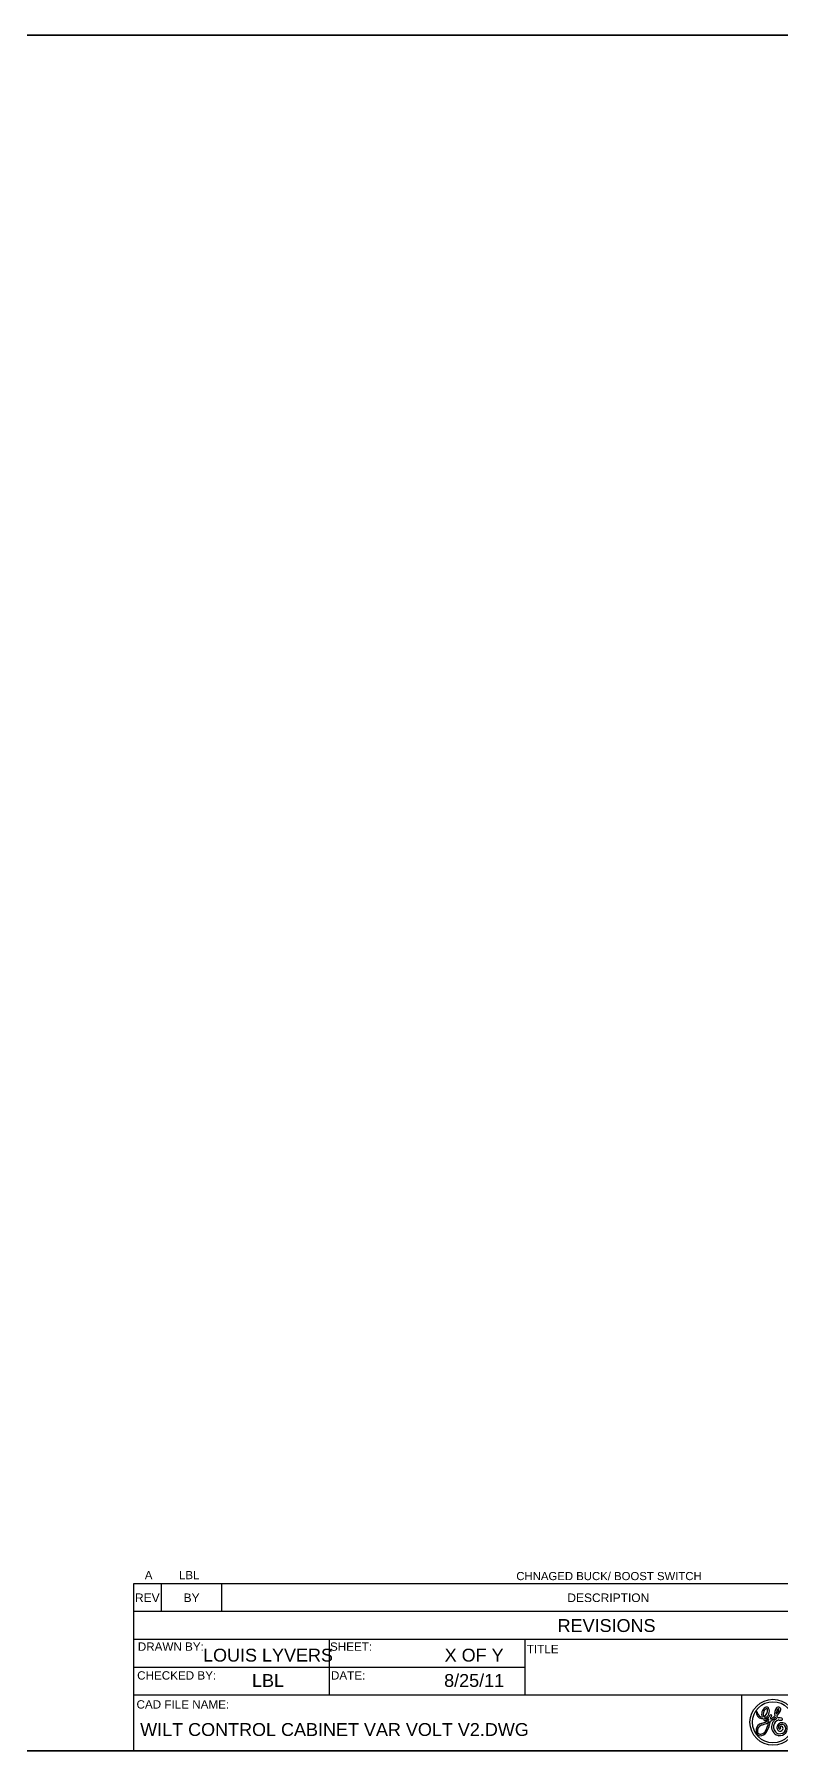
# Model space of a CAD drawing. Header units: inches. Extents: x -228 to 241, y -155 to 115.
# Drawn here: x 1.91 to 13.39, y -49.88 to -23.46 of the extents above; entities that cross this region are included whole.
import ezdxf
from ezdxf.enums import TextEntityAlignment as Align

# ---------------------------------------------------------------- set-up
doc = ezdxf.new("R2010")
doc.units = ezdxf.units.IN
doc.header["$MEASUREMENT"] = 0
for name, color, linetype in [('BORDER', 3, 'Continuous'), ('ELECTRICAL DEVICES', 30, 'Continuous'), ('TXT', 4, 'Continuous')]:
    doc.layers.add(name, color=color, linetype=linetype)
doc.styles.add('Notes', font='arial.ttf', dxfattribs={"height": 0.125})
doc.styles.get("Standard").update_dxf_attribs({"font": 'arial.ttf'})

# ---------------------------------------------------------------- blocks, each defined once
blk = doc.blocks.new('GE_Logo')
at = {"layer": 'BORDER', "linetype": 'Continuous'}
for p, q in [((-0.0166, 0.0782), (-0.0166, 0.0783)), ((0.0702, 0.0952), (0.0703, 0.0953)), ((0.075, 0.0883), (0.0762, 0.09)), ((-0.0054, 0.0227), (-0.0052, 0.0228)), ((0.0449, 0.0453), (0.0449, 0.0453)), ((0.0453, 0.0511), (0.0453, 0.0535)), ((0.0716, 0.0472), (0.0715, 0.0472)), ((0.0948, 0.0411), (0.095, 0.0412)), ((0.0178, -0.0135), (0.0182, -0.013)), ((0.0257, -0.0135), (0.028, -0.009))]:
    blk.add_line(p, q, dxfattribs=at)
for radius in [0.1034, 0.0925]:
    blk.add_circle((0.0552, 0.031), radius, dxfattribs=at)
for centre, radius, start, end in [((0.0097, 0.0766), 0.0296, 175.89864, 258.12783), ((-0.0179, 0.0785), 0.00185, 161.42078, 173.7745), ((-0.0182, 0.0784), 0.00167, 54.20254, 153.91751), ((-0.0185, 0.0784), 0.00185, 359.10396, 46.95181), ((-0.0185, 0.0784), 0.00185, 46.98315, 47.03295), ((-0.0185, 0.0784), 0.00185, 47.18776, 47.18841), ((-0.0018, 0.0782), 0.0148, 180.17979, 203.60727), ((0.0411, 0.0677), 0.037, 125.32287, 201.25408), ((0.0429, 0.0673), 0.0315, 130.10655, 201.04077), ((0.0014, 0.083), 0.0296, 294.13548, 12.66435), ((0.0056, 0.0809), 0.0333, 288.92881, 25.36724), ((0.0255, 0.0884), 0.0111, 120.4413, 121.16366), ((0.0263, 0.0846), 0.0148, 61.19517, 116.05425), ((0.0256, 0.0866), 0.00555, 31.11435, 121.89418), ((0.0264, 0.089), 0.0111, 33.40125, 50.67688), ((0.1062, 0.0692), 0.0444, 142.87942, 191.81926), ((0.1007, 0.0702), 0.0315, 144.83416, 184.97), ((0.0316, 0.1076), 0.0555, 312.95802, 333.19313), ((0.08, 0.0899), 0.0111, 151.38523, 152.13034), ((0.079, 0.0887), 0.0109, 348.84586, 142.66981), ((0.0282, 0.1102), 0.0666, 310.81871, 334.74841), ((0.079, 0.0876), 0.0037, 153.33165, 153.40214), ((0.079, 0.0876), 0.0037, 69.01548, 139.30885), ((0.0785, 0.0878), 0.0037, 54.37265, 60.52734), ((0.0769, 0.0867), 0.00555, 38.93639, 47.82326), ((0.0747, 0.0867), 0.0074, 327.79672, 28.59284), ((0.0768, 0.0869), 0.00555, 36.40821, 36.56382), ((0.0713, 0.0887), 0.0185, 336.93984, 337.82043), ((0.0677, 0.0897), 0.0222, 339.10599, 351.93715), ((0.0174, -0.0082), 0.0384, 126.41517, 182.34573), ((0.0093, 0.0801), 0.0259, 197.43752, 264.00046), ((0.0047, -0.0073), 0.0198, 155.23851, 210.77565), ((0.0132, -0.0072), 0.0277, 114.18677, 162.71572), ((0.0113, -0.0061), 0.0333, 105.06087, 119.83866), ((-0.0774, 0.2905), 0.2836, 286.23916, 289.03683), ((-0.0293, 0.1528), 0.1307, 284.14205, 300.04031), ((0.0056, 0.0772), 0.0296, 266.15871, 266.21314), ((0.0058, 0.0808), 0.0333, 266.30061, 267.0263), ((0.0056, 0.0809), 0.0333, 267.41894, 277.37216), ((0.0411, 0.0677), 0.037, 212.36185, 223.82971), ((0.019, 0.0478), 0.0074, 231.6407, 232.66643), ((0.0217, 0.0504), 0.0111, 229.71657, 282.52837), ((-0.0032, 0.0914), 0.0715, 284.74962, 303.05195), ((0.0056, 0.0809), 0.0333, 288.91342, 288.91635), ((0.0216, 0.0514), 0.00555, 201.29664, 293.5599), ((-0.0881, 0.0544), 0.1258, 327.59331, 349.4998), ((0.0085, 0.088), 0.0444, 290.07842, 295.30917), ((0.0021, 0.0946), 0.0592, 291.73602, 306.25775), ((0.0196, 0.0686), 0.0222, 290.70684, 318.32322), ((-0.0878, 0.0568), 0.1332, 330.25436, 350.76187), ((-0.0032, 0.0914), 0.0715, 303.23584, 303.24394), ((-0.0072, 0.0499), 0.0444, 346.82954, 356.05705), ((0.0508, 0.0509), 0.0148, 110.79738, 168.69883), ((-0.0351, 0.1563), 0.1443, 303.06903, 314.13875), ((-0.0293, 0.1528), 0.1307, 304.62103, 314.79984), ((-0.0878, 0.0568), 0.1332, 355.06882, 357.57333), ((-0.0878, 0.0568), 0.1332, 355.05169, 355.05175), ((0.035, 0.0641), 0.0148, 314.19211, 348.4615), ((0.0464, 0.0593), 0.00555, 91.16341, 99.12212), ((0.0458, 0.0611), 0.0037, 5.04259, 83.41577), ((0.0895, 0.0106), 0.0407, 116.04843, 258.27683), ((0.044, 0.0615), 0.00555, 356.38084, 359.64188), ((0.0911, 0.0105), 0.0333, 108.00702, 237.03808), ((0.0185, 0.1001), 0.0666, 314.73818, 315.81236), ((0.1003, 0.076), 0.0407, 213.36334, 225.0117), ((0.0962, 0.0759), 0.0296, 213.61198, 239.75739), ((0.0912, 0.0074), 0.0185, 141.41173, 231.41836), ((0.0965, 0.005), 0.0241, 43.03451, 148.12993), ((0.0911, 0.0084), 0.0111, 144.24687, 228.95729), ((0.098, 0.0831), 0.0444, 246.91753, 254.69021), ((0.0849, 0.0172), 0.0333, 73.14221, 96.4863), ((0.0961, 0.0027), 0.0185, 56.35046, 139.15811), ((0.0844, 0.0055), 0.00555, 264.24755, 349.80591), ((0.0928, 0.0058), 0.0074, 85.22315, 164.24657), ((0.0862, 0.0042), 0.0037, 5.76065, 96.91973), ((0.0887, 0.0623), 0.0222, 263.67145, 265.1954), ((0.0882, 0.0623), 0.0222, 266.40664, 287.18275), ((0.0894, 0.0029), 0.0111, 333.51323, 68.38874), ((0.0941, 0.0451), 0.00401, 282.72534, 84), ((0.0903, 0.0028), 0.0222, 319.62604, 43.68876), ((0.0841, 0.0037), 0.0352, 324.0508, 26.32255), ((-0.0025, -0.0108), 0.0185, 176.78554, 265.69889), ((0.0002, -0.0065), 0.0167, 221.24993, 235.32063), ((0, 0), 0.0222, 245.20707, 297.18406), ((-0.0027, 0.004), 0.0333, 267.87391, 328.40692), ((0.0006, 0.0003), 0.0222, 295.4989, 321.11482), ((0.0006, 0.0003), 0.0222, 322.88415, 323.05167), ((0.0861, 0.0091), 0.0296, 243.44391, 315.62936), ((0.0869, 0.0059), 0.0148, 241.09223, 327.2639), ((0.0829, 0.0136), 0.0426, 266.2008, 314.23206)]:
    blk.add_arc(centre, radius, start, end, dxfattribs=at)
at = {"layer": 'BORDER'}
blk.add_arc((0.0783, 0.0076), 0.037, 274.46575, 274.80518, dxfattribs=at)
at = {"layer": 'BORDER', "linetype": 'Continuous'}
blk.add_point((0.036, 0.0316), dxfattribs=at)
blk = doc.blocks.new('B-BORDER')
at = {"layer": 'BORDER'}
for p, q in [((34, 0.973), (28.487, 0.973)), ((28.487, 0.973), (28.487, 0.649)), ((28.649, 0.973), (28.649, 0.811)), ((29.003, 0.811), (29.003, 0.973)), ((34, 0.811), (28.487, 0.811)), ((34, 0.649), (28.487, 0.649)), ((28.487, 0.649), (28.487, 0)), ((29.627, 0.649), (29.627, 0.324)), ((30.768, 0.649), (30.768, 0.324)), ((30.768, 0.486), (28.487, 0.486)), ((34, 0.324), (28.487, 0.324)), ((32.03, 0.324), (32.03, 0))]:
    blk.add_line(p, q, dxfattribs=at)
at = {"layer": 'BORDER', "const_width": 0.01}
blk.add_lwpolyline([(34, 0), (34, 10), (18, 10), (18, 0), (34, 0)], dxfattribs=at)
at = {"layer": 'BORDER', "xscale": 1.297174118731785, "yscale": 1.297174118731785, "zscale": 1.297174118731785}
blk.add_blockref('GE_Logo', (32.142, 0.126), dxfattribs=at)
at = {"layer": 'BORDER'}
for s, height, p in [('REV', 0.05, (28.568, 0.892)), ('BY', 0.05, (28.826, 0.892)), ('DESCRIPTION', 0.05, (31.254, 0.892)), ('REVISIONS', 0.075, (31.244, 0.73))]:
    blk.add_text(s, height=height, dxfattribs=at).set_placement(p, align=Align.MIDDLE_CENTER)
for s, height, p in [('DRAWN BY:', 0.0486, (28.705, 0.583)), ('SHEET:', 0.0486, (29.755, 0.583)), ('TITLE', 0.0486, (30.872, 0.569)), ('CHECKED BY:', 0.04864, (28.739, 0.415)), ('DATE:', 0.0486, (29.738, 0.415))]:
    blk.add_text(s, height=height, dxfattribs=at).set_placement(p, align=Align.CENTER)
blk.add_text('CAD FILE NAME:', height=0.04864, dxfattribs=at).set_placement((28.505, 0.246))
at = {"layer": 'TXT'}
for tag, height, p in [('DRAWN_BY', 0.075, (29.271, 0.558)), ('SHEET', 0.075, (30.472, 0.558)), ('DWG_TITLE', 0.075, (32.384, 0.486)), ('CHECKED_BY', 0.075, (29.271, 0.41)), ('DATE', 0.075, (30.472, 0.41)), ('REV', 0.125, (33.782, 0.108))]:
    blk.add_attdef(tag, text='', height=height, dxfattribs=at).set_placement(p, align=Align.MIDDLE_CENTER)
blk.add_attdef('FILENAME', (28.526, 0.086), '', height=0.075, dxfattribs=at)

msp = doc.modelspace()

# ---------------------------------------------------------------- block references
at = {"layer": 'ELECTRICAL DEVICES'}
ref = msp.add_blockref('B-BORDER', (-71.769765, -49.870392), dxfattribs=dict(at, xscale=2.64, yscale=2.64, zscale=2.64))
ref.add_attrib('DRAWN_BY', 'LOUIS LYVERS', dxfattribs={"layer": 'TXT', "height": 0.198}).set_placement((5.50644, -48.398375), align=Align.MIDDLE_CENTER)
ref.add_attrib('FILENAME', 'WILT CONTROL CABINET VAR VOLT V2.DWG', (3.539879, -49.642202), dxfattribs={"layer": 'TXT', "height": 0.198})
ref.add_attrib('CHECKED_BY', 'LBL', dxfattribs={"layer": 'TXT', "height": 0.198}).set_placement((5.50644, -48.788517), align=Align.MIDDLE_CENTER)
ref.add_attrib('SHEET', 'X OF Y', dxfattribs={"layer": 'TXT', "height": 0.198}).set_placement((8.676961, -48.398375), align=Align.MIDDLE_CENTER)
ref.add_attrib('DATE', '8/25/11', dxfattribs={"layer": 'TXT', "height": 0.198}).set_placement((8.676961, -48.788517), align=Align.MIDDLE_CENTER)

# ---------------------------------------------------------------- texts
at = {"layer": 'TXT', "style": 'Notes'}
for s, p in [('A', (3.669643, -47.229615)), ('LBL', (4.294957, -47.229615)), ('CHNAGED BUCK/ BOOST SWITCH', (10.751662, -47.244138))]:
    msp.add_text(s, height=0.125, dxfattribs=at).set_placement(p, align=Align.CENTER)

doc.saveas('drawing.dxf')
